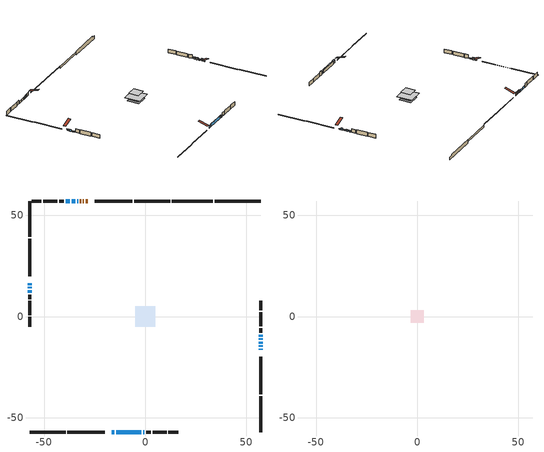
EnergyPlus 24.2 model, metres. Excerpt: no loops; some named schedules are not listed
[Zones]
conditioned space
 floor adiabatic (Floor2 construction): -3.22,-3.22 -3.22,3.22 3.22,3.22 3.22,-3.22 z0.84
 floor adiabatic (AdiabaticFloorConstruction): -5.01,-5.01 -5.01,5.01 5.01,5.01 5.01,-5.01 z0.84
 floor foundation (Slab1 construction): -3.81,-3.81 -3.81,3.81 3.81,3.81 3.81,-3.81 z-1.6
 floor foundation (Slab2 construction): -3.22,-3.22 -3.22,3.22 3.22,3.22 3.22,-3.22 z-0.65
 wall outside (RimJoist1 construction): 12.27,57.1 -5.43,57.1 / -57.1,-57.1 -39.4,-57.1 / -57.1,57.1 -57.1,39.4 / 57.1,-57.1 57.1,-39.4 z0.84:1.14
 wall outside (RimJoist2 construction): -6.36,57.1 -24.9,57.1 / -38.47,-57.1 -19.94,-57.1 / -57.1,38.47 -57.1,19.94 / 57.1,-38.47 57.1,-19.94 z0.84:1.14
 wall outside (AdiabaticWallConstruction 1): -28.38,57.1 -29.41,57.1 / -30.33,57.1 -30.83,57.1 / -31.76,57.1 -32.28,57.1 z0.84:2.87
 wall outside (AdiabaticWallConstruction): -33.21,57.1 -33.67,57.1 / -34.59,57.1 -36.42,57.1 / 57.1,-14.92 57.1,-14.31 / -37.35,57.1 -39.41,57.1 / -1.09,-57.1 -0.48,-57.1 z0.84:2.06; -16.46,-57.1 -15.24,-57.1 z0.84:2.36; -14.31,-57.1 -2.02,-57.1 z0.84:2.67; -57.1,16.46 -57.1,15.54 / 57.1,-11.59 57.1,-10.82 / 57.1,-9.9 57.1,-8.98 z0.84:1.76; -57.1,14.61 -57.1,13.89 z0.84:1.78; -57.1,12.96 -57.1,11.74 / 57.1,-16.46 57.1,-15.84 z0.84:1.15; 57.1,-13.38 57.1,-12.52 z0.84:1.45
 wall outside (Wall1 construction): -40.34,57.1 -42.55,57.1 / 0.45,-57.1 2.66,-57.1 / -57.1,10.81 -57.1,8.6 / 57.1,-8.05 57.1,-5.84 z0.84:3.28
 wall outside (Wall2 construction): -43.48,57.1 -50.45,57.1 / 3.59,-57.1 10.56,-57.1 / -57.1,7.67 -57.1,0.71 / 57.1,-4.91 57.1,2.05 z0.84:3.28
 wall outside (Wall3 construction): -51.38,57.1 -56.18,57.1 / 11.49,-57.1 16.29,-57.1 / -57.1,-0.22 -57.1,-5.02 / 57.1,2.98 57.1,7.78 z0.84:3.28
 wall foundation (FoundationWall1 construction): 34.24,57.1,-1.6 34.24,57.1,0.84 54.82,57.1,0.84 54.82,57.1,0.13 57.1,57.1,0.13 57.1,57.1,-1.6
 wall foundation (FoundationWall2 construction): 33.32,57.1 13.2,57.1 z-0.65:0.55
 window (WindowConstruction 7): -33.21,57.1 -33.67,57.1 z0.84:2.06
 window (WindowConstruction 3): -16.46,-57.1 -15.24,-57.1 z0.84:2.36
 window (WindowConstruction 4): -14.31,-57.1 -2.02,-57.1 z0.84:2.67
 window (WindowConstruction 5): -57.1,16.46 -57.1,15.54 z0.84:1.75
 window (WindowConstruction 6): -57.1,14.61 -57.1,13.89 z0.84:1.78
 window (WindowConstruction 13): -34.59,57.1 -36.42,57.1 z0.84:2.06
 window (WindowConstruction 11): -57.1,12.96 -57.1,11.74 z0.84:1.14
 window (WindowConstruction 12): 57.1,-16.46 57.1,-15.85 z0.84:1.14
 window (WindowConstruction 8): 57.1,-14.92 57.1,-14.31 z0.84:2.06
 window (WindowConstruction 9): 57.1,-13.38 57.1,-12.52 z0.84:1.45
 window (WindowConstruction): -37.35,57.1 -39.41,57.1 z0.84:2.06
 window (WindowConstruction 1): 57.1,-11.59 57.1,-10.83 z0.84:1.75
 window (WindowConstruction 2): 57.1,-9.9 57.1,-8.98 z0.84:1.75
 window (WindowConstruction 10): -1.09,-57.1 -0.48,-57.1 z0.84:2.06
 door (Door): -28.38,57.1 -29.41,57.1 z0.84:2.87
 door (Door 1): -30.33,57.1 -30.83,57.1 z0.84:2.87
 door (Door 2): -31.76,57.1 -32.28,57.1 z0.84:2.87
 ceiling adiabatic (AdiabaticFloorConstruction): 5.01,-5.01 5.01,5.01 -5.01,5.01 -5.01,-5.01 z0.84
attic - vented
 floor to conditioned space (Floor1 construction Reversed): -3.16,-3.16 -3.16,3.16 3.16,3.16 3.16,-3.16 z3.28
 roof outside (Roof1 construction): -27.45,57.1,3.28 -27.45,50.95,5.33 -25.83,50.95,5.33 -25.83,57.1,3.28; -17.39,-57.1,3.28 -17.39,-50.95,5.33 -19.01,-50.95,5.33 -19.01,-57.1,3.28; -57.1,17.39,3.28 -50.95,17.39,5.33 -50.95,19.01,5.33 -57.1,19.01,3.28; 57.1,-17.39,3.28 50.95,-17.39,5.33 50.95,-19.01,5.33 57.1,-19.01,3.28
shading: -15.09,-57.1 -16.61,-57.1 -16.61,-58.02 -15.09,-58.02 z2.51; -1.87,-57.1 -14.46,-57.1 -14.46,-57.56 -1.87,-57.56 z2.82; -57.1,15.39 -57.1,16.61 -57.56,16.61 -57.56,15.39 z1.9; -57.1,13.69 -57.1,14.81 -57.52,14.81 -57.52,13.69 z1.98; -57.1,11.59 -57.1,13.11 -57.25,13.11 -57.25,11.59 z1.29; 57.1,-15.7 57.1,-16.61 57.25,-16.61 57.25,-15.7 z1.29; 57.1,-14.16 57.1,-15.07 57.56,-15.07 57.56,-14.16 z2.21; 57.1,-12.37 57.1,-13.53 57.56,-13.53 57.56,-12.37 z1.6; 57.1,-10.68 57.1,-11.74 57.56,-11.74 57.56,-10.68 z1.9; 57.1,-8.83 57.1,-10.05 57.56,-10.05 57.56,-8.83 z1.9; -0.33,-57.1 -1.24,-57.1 -1.24,-58.32 -0.33,-58.32 z2.21
[Building]
Building 1: Terrain=Suburbs
[Site:Location]
Toronto Intl AP_ON: Latitude {deg}=43.68; Longitude {deg}=-79.63; Time Zone {hr}=-5; Elevation {m}=173; Keep Site Location Information=Yes
[Site:GroundTemperature:Shallow]
4.59119, 2.66285, 2.50842, 3.42352, 7.09712, 10.7536, 13.9236, 15.9317, 16.1023, 14.4691, 11.3799, 7.83558
[Site:WaterMainsTemperature]
Calculation Method=Schedule; Temperature Schedule=mains temperature schedule
[Material] Roughness=Rough; Thermal Absorptance=0.9
Name | Thickness {m} | Conductivity {W/m-K} | Density {kg/m3} | Specific Heat {J/kg-K} | Solar Absorptance | Visible Absorptance
asphalt or fiberglass shingles | 0.00635 | 0.162714 | 1121.4 | 1465.45 | 0.4 | 0.4
ceiling loosefill ins | 0.0846667 | 0.0480833 | 16.02 | 1046.75 | 0.7 | 0.7
ceiling stud and cavity | 0.1397 | 0.103169 | 65.682 | 1177.47 | 0.7 | 0.7
concrete 4.0 in. | 0.1016 | 1.803125 | 2242.8 | 837.4 | 0.7 | 0.7
concrete 8.0 in. | 0.2032 | 1.803125 | 2242.8 | 837.4 | 0.7 | 0.7
door material | 0.04445 | 0.327969 | 512.64 | 1214.23 | 0.7 | 0.7
exterior vertical ins | 0.0460229 | 0.029427 | 32.04 | 1214.23 | 0.7 | 0.7
exterior vertical ins 1 | 0.0540961 | 0.029427 | 32.04 | 1214.23 | 0.7 | 0.7
floor covering | 0.0127 | 9.015625 | 54.468 | 1339.84 | 0.6 | 0.6
floor covering 1 | 0.0127 | 0.0433444 | 54.468 | 1339.84 | 0.6 | 0.6
floor rigid ins; wall rigid ins | 0.512978 | 0.029427 | 32.04 | 1214.23 | 0.7 | 0.7
floor stud and cavity | 0.0889 | 0.252185 | 50.32683 | 1063.81 | 0.7 | 0.7
floor stud and cavity 1 | 0.1397 | 1.75129 | 37.0049 | 1207.88 | 0.7 | 0.7
furniture material conditioned space 1 | 0.1524 | 0.115458 | 640.8 | 1214.23 | 0.6 | 0.6
gypsum board | 0.00254 | 0.160291 | 801 | 837.4 | 0.6 | 0.6
gypsum board 1 | 0.0127 | 0.160291 | 801 | 837.4 | 0.6 | 0.6
gypsum board 2 | 0.0127 | 0.160291 | 801 | 837.4 | 0.7 | 0.7
osb sheathing 0.5 in. | 0.0127 | 0.115458 | 512.64 | 1214.23 | 0.7 | 0.7
osb sheathing 0.75 in. | 0.01905 | 0.115458 | 512.64 | 1214.23 | 0.7 | 0.7
osb sheathing 2.0 in. | 0.0508 | 0.115458 | 512.64 | 1214.23 | 0.7 | 0.7
rim joist rigid ins | 0.051816 | 0.029427 | 32.04 | 1214.23 | 0.7 | 0.7
rim joist stud and cavity | 0.0508 | 0.103237 | 50.32683 | 1063.81 | 0.6 | 0.6
rim joist stud and cavity 1 | 0.0508 | 0.278529 | 125.044 | 1163.47 | 0.6 | 0.6
wall stud and cavity | 0.0889 | 0.265422 | 50.32683 | 1063.81 | 0.7 | 0.7
wall stud and cavity 1 | 0.1397 | 0.0915092 | 139.0536 | 1170.24 | 0.7 | 0.7
wall stud and cavity 2 | 0.1397 | 0.0814562 | 139.0536 | 1170.24 | 0.7 | 0.7
wall stud and cavity 3 | 0.0889 | 0.380278 | 52.3479 | 1209.89 | 0.7 | 0.7
wall stud and cavity 4 | 0.0889 | 0.391764 | 83.0341 | 1211.67 | 0.7 | 0.7
wood siding | 0.00254 | 0.102417 | 544.68 | 1172.36 | 0.4 | 0.4
wood siding 1 | 0.0254 | 0.102417 | 544.68 | 1172.36 | 0.4 | 0.4
wood siding 2; wood siding 3; wood siding 4 | 0.0254 | 0.102417 | 544.68 | 1172.36 | 0.7 | 0.7
[WindowMaterial:SimpleGlazingSystem]
Name | U-Factor {W/m2-K} | Solar Heat Gain Coefficient
WindowMaterial | 2.96619 | 0.55
WindowMaterial 1 | 2.97868 | 0.53
WindowMaterial 2 | 2.98038 | 0.54
WindowMaterial 3 | 2.86512 | 0.7
WindowMaterial 4 | 2.96448 | 0.62
WindowMaterial 5 | 2.97868 | 0.61
WindowMaterial 6 | 2.96789 | 0.62
WindowMaterial 7 | 2.98152 | 0.6
WindowMaterial 8 | 3.063281 | 0.29
WindowMaterial 9 | 2.95653 | 0.63
[Construction]
AdiabaticFloorConstruction: floor stud and cavity 1, floor rigid ins, osb sheathing 0.75 in., floor covering 1
AdiabaticWallConstruction: wood siding 3, wall rigid ins, wall stud and cavity 3, gypsum board 1
AdiabaticWallConstruction 1: wood siding 4, wall rigid ins, wall stud and cavity 3, gypsum board 1
Door; Door 1; Door 2: door material
Floor1 construction Reversed: gypsum board 1, ceiling stud and cavity, ceiling loosefill ins
Floor2 construction: floor stud and cavity, floor covering
FoundationWall1 construction; FoundationWall2 construction: concrete 8.0 in., gypsum board 2
furniture construction conditioned space 1: furniture material conditioned space 1
PartitionWallConstruction: gypsum board 1, wall stud and cavity 4, gypsum board 1
RimJoist1 construction: wood siding 2, rim joist stud and cavity
RimJoist2 construction: wood siding 2, rim joist rigid ins, osb sheathing 2.0 in., rim joist stud and cavity 1
Roof1 construction: asphalt or fiberglass shingles
Slab1 construction; Slab2 construction: concrete 4.0 in.
Wall1 construction: wood siding, wall stud and cavity, gypsum board
Wall2 construction: wood siding 1, osb sheathing 0.5 in., wall stud and cavity 1, gypsum board 1
Wall3 construction: wood siding 1, osb sheathing 0.5 in., wall stud and cavity 2, gypsum board 1
WindowConstruction; WindowConstruction 2; WindowConstruction 5: WindowMaterial
WindowConstruction 1: WindowMaterial 1
WindowConstruction 10; WindowConstruction 8: WindowMaterial 6
WindowConstruction 11; WindowConstruction 12: WindowMaterial 8
WindowConstruction 13: WindowMaterial 9
WindowConstruction 3: WindowMaterial 2
WindowConstruction 4: WindowMaterial 3
WindowConstruction 6: WindowMaterial 4
WindowConstruction 7: WindowMaterial 5
WindowConstruction 9: WindowMaterial 7
[Zone] Multiplier=1; Part of Total Floor Area=Yes
Name | Volume {m3}
attic - vented | 13.2684
conditioned space | 461
[Space]
Name | Zone | Volume {m3}
attic - vented 1 | attic - vented | 13.2684
conditioned space 1 | conditioned space | 461
[ZoneInfiltration:EffectiveLeakageArea]
infil attic - vented 1: Zone or Space=attic - vented 1; Schedule=Always On Discrete; Effective Air Leakage Area {cm2}=1649.79; Stack Coefficient=0.000142556; Wind Coefficient=8.06702e-06
[ZoneMixing]
whole house fan mix: Zone or Space=attic - vented; Schedule=Always On Continuous; Design Flow Rate Calculation Method=Flow/Zone; Design Flow Rate {m3/s}=0; Source Zone or Space=conditioned space
[SurfaceProperty:ExposedFoundationPerimeter] Exposed Perimeter Calculation Method=TotalExposedPerimeter
Name | Total Exposed Perimeter {m}
Slab1 | 22.86
Slab2 | 20.117
[InternalMass] Zone or ZoneList=conditioned space; Space or SpaceList=conditioned space 1
Name | Construction | Surface Area {m2}
furniture mass conditioned space 1 | furniture construction conditioned space 1 | 96.504
partition wall mass | PartitionWallConstruction | 199.81
[Lights]
interior lighting: Zone or ZoneList or Space or SpaceList=conditioned space 1; Schedule=interior lighting schedule; Design Level Calculation Method=LightingLevel; Lighting Level {W}=343.2; Return Air Fraction=0; Fraction Radiant=0.6; Fraction Visible=0.2; Fraction Replaceable=1
[People]
occupants: Zone or ZoneList or Space or SpaceList=conditioned space 1; Number of People Schedule=occupants schedule; Number of People Calculation Method=People; Number of People=3; Fraction Radiant=0.314171; Sensible Heat Fraction=0.56303; Activity Level Schedule=occupants activity schedule; Carbon Dioxide Generation Rate {m3/s-W}=0; Enable ASHRAE 55 Comfort Warnings=No; Mean Radiant Temperature Calculation Type=EnclosureAveraged
[ElectricEquipment] Zone or ZoneList or Space or SpaceList=conditioned space 1; Design Level Calculation Method=EquipmentLevel
Name | Schedule | Design Level {W} | Fraction Latent | Fraction Radiant | Fraction Lost
clothes dryer | clothes dryer schedule | 140.772 | 0.015 | 0.081 | 0.85
clothes washer | clothes washer schedule | 32.1985 | 0.03 | 0.162 | 0.7
cooking range | cooking range schedule | 215.147 | 0.08 | 0.432 | 0.2
dishwasher | dishwasher schedule | 66.8632 | 0.3 | 0.18 | 0.4
fridge | fridge schedule | 72.9452 | 0 | 0.6 | 0
mech vent bath fan 0 | mech vent bath fan 0 schedule | 50.2 | 0 | 0 | 1
mech vent bath fan 1 | mech vent bath fan 1 schedule | 50.2 | 0 | 0 | 1
mech vent house fan | mech vent house fan schedule | 0 | 0 | 0 | 1
mech vent house fan cfis | mech vent house fan cfis schedule | 0 | 0 | 0 | 0
mech vent range fan 0 | mech vent range fan 0 schedule | 57 | 0 | 0 | 1
misc plug loads | misc plug loads schedule | 494.7 | 0.045 | 0.513 | 0.1
whole house fan | Always On Discrete | 0 | 0 | 0 | 1
[OtherEquipment] Zone or ZoneList or Space or SpaceList=conditioned space 1; Design Level Calculation Method=EquipmentLevel
Name | Fuel Type | Schedule | Design Level {W} | Fraction Latent | Fraction Radiant | Fraction Lost
clothes dryer 1 | Electricity | clothes dryer schedule | 0 | 0.015 | 0.081 | 0.85
cooking range 1 | Electricity | cooking range schedule | 0 | 0.08 | 0.432 | 0.2
general water use latent | None | general water use schedule | 62.594 | 1 | 0 | 0
general water use sensible | None | general water use schedule | -61.6891 | 0 | 0.6 | 0
mech vent house fan latent load | None | Always On Discrete | 0 | 1 | 0 | 0
mech vent house fan sensible load | None | Always On Discrete | 0 | 0 | 0 | 0
water heater energy adjustment1 | NaturalGas | Always On Discrete | 0.01 | 0 | 0 | 1
[ZoneInfiltration:DesignFlowRate] Zone or ZoneList or Space or SpaceList=conditioned space 1; Schedule=Always On Discrete; Design Flow Rate Calculation Method=Flow/Zone; Design Flow Rate {m3/s}=0
infil flow; natural vent flow; whole house fan flow
[Foundation:Kiva] Initial Indoor Air Temperature {C}=18; Wall Depth Below Slab {m}=0.2032; Custom Block X Position 1 {m}=0.2159; Custom Block Z Position 1 {m}=0
Name | Wall Height Above Grade {m} | Custom Block Material Name 1 | Custom Block Depth 1 {m}
Foundation Kiva 1 | 0.839998 | exterior vertical ins | 2.43998
Foundation Kiva 2 | 0.550012 | exterior vertical ins 1 | 1.2
[Foundation:Kiva:Settings]
Soil Conductivity {W/m-K}=0.849921; Soil Density {kg/m3}=1842.3; Soil Specific Heat {J/kg-K}=418.7; Ground Solar Absorptivity=0.9; Ground Thermal Absorptivity=0.9; Ground Surface Roughness {m}=0.03; Far-Field Width {m}=40; Deep-Ground Boundary Condition=ZeroFlux; Deep-Ground Depth {m}=40; Minimum Cell Dimension {m}=0.2; Maximum Cell Growth Coefficient=3; Simulation Timestep=Timestep
[Exterior:Lights]
exterior lighting: Schedule=exterior lighting schedule; Design Level {W}=75.6
[Schedule:Constant]
Name | Hourly Value
Always On Continuous; mech vent house fan schedule; mech vent house fan cfis schedule; Always On Discrete | 1
occupants activity schedule | 117.228
fridge schedule | 0
[Schedule:Week:Daily]
interior lighting schedule Week Rule - Jan1-Jan27: interior lighting schedule day, interior lighting schedule day, interior lighting schedule day, interior lighting schedule day, interior lighting schedule day, interior lighting schedule day, interior lighting schedule day, interior lighting schedule default day, interior lighting schedule default day, interior lighting schedule default day, interior lighting schedule default day, interior lighting schedule default day
interior lighting schedule Week Rule - Jan28-Feb3: interior lighting schedule day, interior lighting schedule day, interior lighting schedule day, interior lighting schedule day, interior lighting schedule day 1, interior lighting schedule day 1, interior lighting schedule day 1, interior lighting schedule default day, interior lighting schedule default day, interior lighting schedule default day, interior lighting schedule default day, interior lighting schedule default day
interior lighting schedule Week Rule - Feb4-Feb24: interior lighting schedule day 1, interior lighting schedule day 1, interior lighting schedule day 1, interior lighting schedule day 1, interior lighting schedule day 1, interior lighting schedule day 1, interior lighting schedule day 1, interior lighting schedule default day, interior lighting schedule default day, interior lighting schedule default day, interior lighting schedule default day, interior lighting schedule default day
interior lighting schedule Week Rule - Feb25-Mar3: interior lighting schedule day 1, interior lighting schedule day 1, interior lighting schedule day 1, interior lighting schedule day 1, interior lighting schedule day 2, interior lighting schedule day 2, interior lighting schedule day 2, interior lighting schedule default day, interior lighting schedule default day, interior lighting schedule default day, interior lighting schedule default day, interior lighting schedule default day
interior lighting schedule Week Rule - Mar4-Mar31: interior lighting schedule day 2, interior lighting schedule day 2, interior lighting schedule day 2, interior lighting schedule day 2, interior lighting schedule day 2, interior lighting schedule day 2, interior lighting schedule day 2, interior lighting schedule default day, interior lighting schedule default day, interior lighting schedule default day, interior lighting schedule default day, interior lighting schedule default day
interior lighting schedule Week Rule - Apr1-Apr28: interior lighting schedule day 3, interior lighting schedule day 3, interior lighting schedule day 3, interior lighting schedule day 3, interior lighting schedule day 3, interior lighting schedule day 3, interior lighting schedule day 3, interior lighting schedule default day, interior lighting schedule default day, interior lighting schedule default day, interior lighting schedule default day, interior lighting schedule default day
interior lighting schedule Week Rule - Apr29-May5: interior lighting schedule day 3, interior lighting schedule day 3, interior lighting schedule day 4, interior lighting schedule day 4, interior lighting schedule day 4, interior lighting schedule day 4, interior lighting schedule day 4, interior lighting schedule default day, interior lighting schedule default day, interior lighting schedule default day, interior lighting schedule default day, interior lighting schedule default day
interior lighting schedule Week Rule - May6-May26: interior lighting schedule day 4, interior lighting schedule day 4, interior lighting schedule day 4, interior lighting schedule day 4, interior lighting schedule day 4, interior lighting schedule day 4, interior lighting schedule day 4, interior lighting schedule default day, interior lighting schedule default day, interior lighting schedule default day, interior lighting schedule default day, interior lighting schedule default day
interior lighting schedule Week Rule - May27-Jun2: interior lighting schedule day 4, interior lighting schedule day 4, interior lighting schedule day 4, interior lighting schedule day 4, interior lighting schedule day 4, interior lighting schedule day 5, interior lighting schedule day 5, interior lighting schedule default day, interior lighting schedule default day, interior lighting schedule default day, interior lighting schedule default day, interior lighting schedule default day
interior lighting schedule Week Rule - Jun3-Jun30: interior lighting schedule day 5, interior lighting schedule day 5, interior lighting schedule day 5, interior lighting schedule day 5, interior lighting schedule day 5, interior lighting schedule day 5, interior lighting schedule day 5, interior lighting schedule default day, interior lighting schedule default day, interior lighting schedule default day, interior lighting schedule default day, interior lighting schedule default day
interior lighting schedule Week Rule - Jul1-Jul28: interior lighting schedule day 6, interior lighting schedule day 6, interior lighting schedule day 6, interior lighting schedule day 6, interior lighting schedule day 6, interior lighting schedule day 6, interior lighting schedule day 6, interior lighting schedule default day, interior lighting schedule default day, interior lighting schedule default day, interior lighting schedule default day, interior lighting schedule default day
interior lighting schedule Week Rule - Jul29-Aug4: interior lighting schedule day 6, interior lighting schedule day 6, interior lighting schedule day 6, interior lighting schedule day 7, interior lighting schedule day 7, interior lighting schedule day 7, interior lighting schedule day 7, interior lighting schedule default day, interior lighting schedule default day, interior lighting schedule default day, interior lighting schedule default day, interior lighting schedule default day
interior lighting schedule Week Rule - Aug5-Aug25: interior lighting schedule day 7, interior lighting schedule day 7, interior lighting schedule day 7, interior lighting schedule day 7, interior lighting schedule day 7, interior lighting schedule day 7, interior lighting schedule day 7, interior lighting schedule default day, interior lighting schedule default day, interior lighting schedule default day, interior lighting schedule default day, interior lighting schedule default day
interior lighting schedule Week Rule - Aug26-Sep1: interior lighting schedule day 7, interior lighting schedule day 7, interior lighting schedule day 7, interior lighting schedule day 7, interior lighting schedule day 7, interior lighting schedule day 7, interior lighting schedule day 8, interior lighting schedule default day, interior lighting schedule default day, interior lighting schedule default day, interior lighting schedule default day, interior lighting schedule default day
interior lighting schedule Week Rule - Sep2-Sep29: interior lighting schedule day 8, interior lighting schedule day 8, interior lighting schedule day 8, interior lighting schedule day 8, interior lighting schedule day 8, interior lighting schedule day 8, interior lighting schedule day 8, interior lighting schedule default day, interior lighting schedule default day, interior lighting schedule default day, interior lighting schedule default day, interior lighting schedule default day
interior lighting schedule Week Rule - Sep30-Oct6: interior lighting schedule day 8, interior lighting schedule day 9, interior lighting schedule day 9, interior lighting schedule day 9, interior lighting schedule day 9, interior lighting schedule day 9, interior lighting schedule day 9, interior lighting schedule default day, interior lighting schedule default day, interior lighting schedule default day, interior lighting schedule default day, interior lighting schedule default day
interior lighting schedule Week Rule - Oct7-Oct27: interior lighting schedule day 9, interior lighting schedule day 9, interior lighting schedule day 9, interior lighting schedule day 9, interior lighting schedule day 9, interior lighting schedule day 9, interior lighting schedule day 9, interior lighting schedule default day, interior lighting schedule default day, interior lighting schedule default day, interior lighting schedule default day, interior lighting schedule default day
interior lighting schedule Week Rule - Oct28-Nov3: interior lighting schedule day 9, interior lighting schedule day 9, interior lighting schedule day 9, interior lighting schedule day 9, interior lighting schedule day 10, interior lighting schedule day 10, interior lighting schedule day 10, interior lighting schedule default day, interior lighting schedule default day, interior lighting schedule default day, interior lighting schedule default day, interior lighting schedule default day
interior lighting schedule Week Rule - Nov4-Nov24: interior lighting schedule day 10, interior lighting schedule day 10, interior lighting schedule day 10, interior lighting schedule day 10, interior lighting schedule day 10, interior lighting schedule day 10, interior lighting schedule day 10, interior lighting schedule default day, interior lighting schedule default day, interior lighting schedule default day, interior lighting schedule default day, interior lighting schedule default day
interior lighting schedule Week Rule - Nov25-Dec1: interior lighting schedule day 10, interior lighting schedule day 10, interior lighting schedule day 10, interior lighting schedule day 10, interior lighting schedule day 10, interior lighting schedule day 10, interior lighting schedule day 11, interior lighting schedule default day, interior lighting schedule default day, interior lighting schedule default day, interior lighting schedule default day, interior lighting schedule default day
interior lighting schedule Week Rule - Dec2-Dec31: interior lighting schedule day 11, interior lighting schedule day 11, interior lighting schedule day 11, interior lighting schedule day 11, interior lighting schedule day 11, interior lighting schedule day 11, interior lighting schedule day 11, interior lighting schedule default day, interior lighting schedule default day, interior lighting schedule default day, interior lighting schedule default day, interior lighting schedule default day
occupants schedule Week Rule - Jan1-Dec31: occupants schedule day, occupants schedule day, occupants schedule day, occupants schedule day, occupants schedule day, occupants schedule day, occupants schedule day, occupants schedule default day, occupants schedule default day, occupants schedule default day, occupants schedule default day, occupants schedule default day
clothes dryer schedule Week Rule - Jan1-Dec31: clothes dryer schedule day, clothes dryer schedule day, clothes dryer schedule day, clothes dryer schedule day, clothes dryer schedule day, clothes dryer schedule day, clothes dryer schedule day, clothes dryer schedule default day, clothes dryer schedule default day, clothes dryer schedule default day, clothes dryer schedule default day, clothes dryer schedule default day
clothes washer schedule Week Rule - Jan1-Dec31: clothes washer schedule day, clothes washer schedule day, clothes washer schedule day, clothes washer schedule day, clothes washer schedule day, clothes washer schedule day, clothes washer schedule day, clothes washer schedule default day, clothes washer schedule default day, clothes washer schedule default day, clothes washer schedule default day, clothes washer schedule default day
cooking range schedule Week Rule - Jan1-Dec31: cooking range schedule day, cooking range schedule day, cooking range schedule day, cooking range schedule day, cooking range schedule day, cooking range schedule day, cooking range schedule day, cooking range schedule default day, cooking range schedule default day, cooking range schedule default day, cooking range schedule default day, cooking range schedule default day
dishwasher schedule Week Rule - Jan1-Dec31: dishwasher schedule day, dishwasher schedule day, dishwasher schedule day, dishwasher schedule day, dishwasher schedule day, dishwasher schedule day, dishwasher schedule day, dishwasher schedule default day, dishwasher schedule default day, dishwasher schedule default day, dishwasher schedule default day, dishwasher schedule default day
mech vent bath fan 0 schedule Week Rule - Jan1-Dec31: mech vent bath fan 0 schedule day, mech vent bath fan 0 schedule day, mech vent bath fan 0 schedule day, mech vent bath fan 0 schedule day, mech vent bath fan 0 schedule day, mech vent bath fan 0 schedule day, mech vent bath fan 0 schedule day, mech vent bath fan 0 schedule default day, mech vent bath fan 0 schedule default day, mech vent bath fan 0 schedule default day, mech vent bath fan 0 schedule default day, mech vent bath fan 0 schedule default day
mech vent bath fan 1 schedule Week Rule - Jan1-Dec31: mech vent bath fan 1 schedule day, mech vent bath fan 1 schedule day, mech vent bath fan 1 schedule day, mech vent bath fan 1 schedule day, mech vent bath fan 1 schedule day, mech vent bath fan 1 schedule day, mech vent bath fan 1 schedule day, mech vent bath fan 1 schedule default day, mech vent bath fan 1 schedule default day, mech vent bath fan 1 schedule default day, mech vent bath fan 1 schedule default day, mech vent bath fan 1 schedule default day
mech vent range fan 0 schedule Week Rule - Jan1-Dec31: mech vent range fan 0 schedule day, mech vent range fan 0 schedule day, mech vent range fan 0 schedule day, mech vent range fan 0 schedule day, mech vent range fan 0 schedule day, mech vent range fan 0 schedule day, mech vent range fan 0 schedule day, mech vent range fan 0 schedule default day, mech vent range fan 0 schedule default day, mech vent range fan 0 schedule default day, mech vent range fan 0 schedule default day, mech vent range fan 0 schedule default day
misc plug loads schedule Week Rule - Jan1-Dec31: misc plug loads schedule day, misc plug loads schedule day, misc plug loads schedule day, misc plug loads schedule day, misc plug loads schedule day, misc plug loads schedule day, misc plug loads schedule day, misc plug loads schedule default day, misc plug loads schedule default day, misc plug loads schedule default day, misc plug loads schedule default day, misc plug loads schedule default day
general water use schedule Week Rule - Jan1-Dec31: general water use schedule day, general water use schedule day, general water use schedule day, general water use schedule day, general water use schedule day, general water use schedule day, general water use schedule day, general water use schedule default day, general water use schedule default day, general water use schedule default day, general water use schedule default day, general water use schedule default day
exterior lighting schedule Week Rule - Jan1-Jan27: exterior lighting schedule day, exterior lighting schedule day, exterior lighting schedule day, exterior lighting schedule day, exterior lighting schedule day, exterior lighting schedule day, exterior lighting schedule day, exterior lighting schedule default day, exterior lighting schedule default day, exterior lighting schedule default day, exterior lighting schedule default day, exterior lighting schedule default day
exterior lighting schedule Week Rule - Jan28-Feb3: exterior lighting schedule day, exterior lighting schedule day, exterior lighting schedule day, exterior lighting schedule day, exterior lighting schedule day 1, exterior lighting schedule day 1, exterior lighting schedule day 1, exterior lighting schedule default day, exterior lighting schedule default day, exterior lighting schedule default day, exterior lighting schedule default day, exterior lighting schedule default day
exterior lighting schedule Week Rule - Feb4-Feb24: exterior lighting schedule day 1, exterior lighting schedule day 1, exterior lighting schedule day 1, exterior lighting schedule day 1, exterior lighting schedule day 1, exterior lighting schedule day 1, exterior lighting schedule day 1, exterior lighting schedule default day, exterior lighting schedule default day, exterior lighting schedule default day, exterior lighting schedule default day, exterior lighting schedule default day
exterior lighting schedule Week Rule - Feb25-Mar3: exterior lighting schedule day 1, exterior lighting schedule day 1, exterior lighting schedule day 1, exterior lighting schedule day 1, exterior lighting schedule day 2, exterior lighting schedule day 2, exterior lighting schedule day 2, exterior lighting schedule default day, exterior lighting schedule default day, exterior lighting schedule default day, exterior lighting schedule default day, exterior lighting schedule default day
exterior lighting schedule Week Rule - Mar4-Mar31: exterior lighting schedule day 2, exterior lighting schedule day 2, exterior lighting schedule day 2, exterior lighting schedule day 2, exterior lighting schedule day 2, exterior lighting schedule day 2, exterior lighting schedule day 2, exterior lighting schedule default day, exterior lighting schedule default day, exterior lighting schedule default day, exterior lighting schedule default day, exterior lighting schedule default day
exterior lighting schedule Week Rule - Apr1-Apr28: exterior lighting schedule day 3, exterior lighting schedule day 3, exterior lighting schedule day 3, exterior lighting schedule day 3, exterior lighting schedule day 3, exterior lighting schedule day 3, exterior lighting schedule day 3, exterior lighting schedule default day, exterior lighting schedule default day, exterior lighting schedule default day, exterior lighting schedule default day, exterior lighting schedule default day
exterior lighting schedule Week Rule - Apr29-May5: exterior lighting schedule day 3, exterior lighting schedule day 3, exterior lighting schedule day 4, exterior lighting schedule day 4, exterior lighting schedule day 4, exterior lighting schedule day 4, exterior lighting schedule day 4, exterior lighting schedule default day, exterior lighting schedule default day, exterior lighting schedule default day, exterior lighting schedule default day, exterior lighting schedule default day
exterior lighting schedule Week Rule - May6-May26: exterior lighting schedule day 4, exterior lighting schedule day 4, exterior lighting schedule day 4, exterior lighting schedule day 4, exterior lighting schedule day 4, exterior lighting schedule day 4, exterior lighting schedule day 4, exterior lighting schedule default day, exterior lighting schedule default day, exterior lighting schedule default day, exterior lighting schedule default day, exterior lighting schedule default day
exterior lighting schedule Week Rule - May27-Jun2: exterior lighting schedule day 4, exterior lighting schedule day 4, exterior lighting schedule day 4, exterior lighting schedule day 4, exterior lighting schedule day 4, exterior lighting schedule day 5, exterior lighting schedule day 5, exterior lighting schedule default day, exterior lighting schedule default day, exterior lighting schedule default day, exterior lighting schedule default day, exterior lighting schedule default day
exterior lighting schedule Week Rule - Jun3-Jun30: exterior lighting schedule day 5, exterior lighting schedule day 5, exterior lighting schedule day 5, exterior lighting schedule day 5, exterior lighting schedule day 5, exterior lighting schedule day 5, exterior lighting schedule day 5, exterior lighting schedule default day, exterior lighting schedule default day, exterior lighting schedule default day, exterior lighting schedule default day, exterior lighting schedule default day
exterior lighting schedule Week Rule - Jul1-Jul28: exterior lighting schedule day 6, exterior lighting schedule day 6, exterior lighting schedule day 6, exterior lighting schedule day 6, exterior lighting schedule day 6, exterior lighting schedule day 6, exterior lighting schedule day 6, exterior lighting schedule default day, exterior lighting schedule default day, exterior lighting schedule default day, exterior lighting schedule default day, exterior lighting schedule default day
exterior lighting schedule Week Rule - Jul29-Aug4: exterior lighting schedule day 6, exterior lighting schedule day 6, exterior lighting schedule day 6, exterior lighting schedule day 7, exterior lighting schedule day 7, exterior lighting schedule day 7, exterior lighting schedule day 7, exterior lighting schedule default day, exterior lighting schedule default day, exterior lighting schedule default day, exterior lighting schedule default day, exterior lighting schedule default day
exterior lighting schedule Week Rule - Aug5-Aug25: exterior lighting schedule day 7, exterior lighting schedule day 7, exterior lighting schedule day 7, exterior lighting schedule day 7, exterior lighting schedule day 7, exterior lighting schedule day 7, exterior lighting schedule day 7, exterior lighting schedule default day, exterior lighting schedule default day, exterior lighting schedule default day, exterior lighting schedule default day, exterior lighting schedule default day
[Schedule:Year]
interior lighting schedule: interior lighting schedule Week Rule - Jan1-Jan27, 1, 1, 1, 27, interior lighting schedule Week Rule - Jan28-Feb3, 1, 28, 2, 3, interior lighting schedule Week Rule - Feb4-Feb24, 2, 4, 2, 24, interior lighting schedule Week Rule - Feb25-Mar3, 2, 25, 3, 3, interior lighting schedule Week Rule - Mar4-Mar31, 3, 4, 3, 31, interior lighting schedule Week Rule - Apr1-Apr28, 4, 1, 4, 28, interior lighting schedule Week Rule - Apr29-May5, 4, 29, 5, 5, interior lighting schedule Week Rule - May6-May26, 5, 6, 5, 26, interior lighting schedule Week Rule - May27-Jun2, 5, 27, 6, 2, interior lighting schedule Week Rule - Jun3-Jun30, 6, 3, 6, 30, interior lighting schedule Week Rule - Jul1-Jul28, 7, 1, 7, 28, interior lighting schedule Week Rule - Jul29-Aug4, 7, 29, 8, 4, interior lighting schedule Week Rule - Aug5-Aug25, 8, 5, 8, 25, interior lighting schedule Week Rule - Aug26-Sep1, 8, 26, 9, 1, interior lighting schedule Week Rule - Sep2-Sep29, 9, 2, 9, 29, interior lighting schedule Week Rule - Sep30-Oct6, 9, 30, 10, 6, interior lighting schedule Week Rule - Oct7-Oct27, 10, 7, 10, 27, interior lighting schedule Week Rule - Oct28-Nov3, 10, 28, 11, 3, interior lighting schedule Week Rule - Nov4-Nov24, 11, 4, 11, 24, interior lighting schedule Week Rule - Nov25-Dec1, 11, 25, 12, 1, interior lighting schedule Week Rule - Dec2-Dec31, 12, 2, 12, 31
occupants schedule: occupants schedule Week Rule - Jan1-Dec31, 1, 1, 12, 31
clothes dryer schedule: clothes dryer schedule Week Rule - Jan1-Dec31, 1, 1, 12, 31
clothes washer schedule: clothes washer schedule Week Rule - Jan1-Dec31, 1, 1, 12, 31
cooking range schedule: cooking range schedule Week Rule - Jan1-Dec31, 1, 1, 12, 31
dishwasher schedule: dishwasher schedule Week Rule - Jan1-Dec31, 1, 1, 12, 31
mech vent bath fan 0 schedule: mech vent bath fan 0 schedule Week Rule - Jan1-Dec31, 1, 1, 12, 31
mech vent bath fan 1 schedule: mech vent bath fan 1 schedule Week Rule - Jan1-Dec31, 1, 1, 12, 31
mech vent range fan 0 schedule: mech vent range fan 0 schedule Week Rule - Jan1-Dec31, 1, 1, 12, 31
misc plug loads schedule: misc plug loads schedule Week Rule - Jan1-Dec31, 1, 1, 12, 31
general water use schedule: general water use schedule Week Rule - Jan1-Dec31, 1, 1, 12, 31
exterior lighting schedule: exterior lighting schedule Week Rule - Jan1-Jan27, 1, 1, 1, 27, exterior lighting schedule Week Rule - Jan28-Feb3, 1, 28, 2, 3, exterior lighting schedule Week Rule - Feb4-Feb24, 2, 4, 2, 24, exterior lighting schedule Week Rule - Feb25-Mar3, 2, 25, 3, 3, exterior lighting schedule Week Rule - Mar4-Mar31, 3, 4, 3, 31, exterior lighting schedule Week Rule - Apr1-Apr28, 4, 1, 4, 28, exterior lighting schedule Week Rule - Apr29-May5, 4, 29, 5, 5, exterior lighting schedule Week Rule - May6-May26, 5, 6, 5, 26, exterior lighting schedule Week Rule - May27-Jun2, 5, 27, 6, 2, exterior lighting schedule Week Rule - Jun3-Jun30, 6, 3, 6, 30, exterior lighting schedule Week Rule - Jul1-Jul28, 7, 1, 7, 28, exterior lighting schedule Week Rule - Jul29-Aug4, 7, 29, 8, 4, exterior lighting schedule Week Rule - Aug5-Aug25, 8, 5, 8, 25, exterior lighting schedule Week Rule - Aug26-Sep1, 8, 26, 9, 1, exterior lighting schedule Week Rule - Sep2-Sep29, 9, 2, 9, 29, exterior lighting schedule Week Rule - Sep30-Oct6, 9, 30, 10, 6, exterior lighting schedule Week Rule - Oct7-Oct27, 10, 7, 10, 27, exterior lighting schedule Week Rule - Oct28-Nov3, 10, 28, 11, 3, exterior lighting schedule Week Rule - Nov4-Nov24, 11, 4, 11, 24, exterior lighting schedule Week Rule - Nov25-Dec1, 11, 25, 12, 1, exterior lighting schedule Week Rule - Dec2-Dec31, 12, 2, 12, 31
[Schedule:Compact]
mains temperature schedule: Through: 01/01, For: AllDays, Until: 24:00, 8.43722, Through: 01/02, For: AllDays, Until: 24:00, 8.37111, Through: 01/03, For: AllDays, Until: 24:00, 8.30611, Through: 01/04, For: AllDays, Until: 24:00, 8.24222, Through: 01/05, For: AllDays, Until: 24:00, 8.17944, Through: 01/06, For: AllDays, Until: 24:00, 8.11833, Through: 01/07, For: AllDays, Until: 24:00, 8.05833, Through: 01/08, For: AllDays, Until: 24:00, 7.99944, Through: 01/09, For: AllDays, Until: 24:00, 7.94222, Through: 01/10, For: AllDays, Until: 24:00, 7.88611, Through: 01/11, For: AllDays, Until: 24:00, 7.83167, Through: 01/12, For: AllDays, Until: 24:00, 7.77833, Through: 01/13, For: AllDays, Until: 24:00, 7.72611, Through: 01/14, For: AllDays, Until: 24:00, 7.67556, Through: 01/15, For: AllDays, Until: 24:00, 7.62667, Through: 01/16, For: AllDays, Until: 24:00, 7.57889, Through: 01/17, For: AllDays, Until: 24:00, 7.53278, Through: 01/18, For: AllDays, Until: 24:00, 7.48778, Through: 01/19, For: AllDays, Until: 24:00, 7.44444, Through: 01/20, For: AllDays, Until: 24:00, 7.40278, Through: 01/21, For: AllDays, Until: 24:00, 7.36278, Through: 01/22, For: AllDays, Until: 24:00, 7.32389, Through: 01/23, For: AllDays, Until: 24:00, 7.28667, Through: 01/24, For: AllDays, Until: 24:00, 7.25056, Through: 01/25, For: AllDays, Until: 24:00, 7.21667, Through: 01/26, For: AllDays, Until: 24:00, 7.18389, Through: 01/27, For: AllDays, Until: 24:00, 7.15278, Through: 01/28, For: AllDays, Until: 24:00, 7.12333, Through: 01/29, For: AllDays, Until: 24:00, 7.09556, Through: 01/30, For: AllDays, Until: 24:00, 7.06944, Through: 01/31, For: AllDays, Until: 24:00, 7.04444, Through: 02/01, For: AllDays, Until: 24:00, 7.02167, Through: 02/02, For: AllDays, Until: 24:00, 7, Through: 02/03, For: AllDays, Until: 24:00, 6.98, Through: 02/04, For: AllDays, Until: 24:00, 6.96222, Through: 02/05, For: AllDays, Until: 24:00, 6.94556, Through: 02/06, For: AllDays, Until: 24:00, 6.93056, Through: 02/07, For: AllDays, Until: 24:00, 6.91722, Through: 02/08, For: AllDays, Until: 24:00, 6.90556, Through: 02/09, For: AllDays, Until: 24:00, 6.89556, Through: 02/10, For: AllDays, Until: 24:00, 6.88722, Through: 02/11, For: AllDays, Until: 24:00, 6.88056, Through: 02/12, For: AllDays, Until: 24:00, 6.875, Through: 02/13, For: AllDays, Until: 24:00, 6.87167, Through: 02/14, For: AllDays, Until: 24:00, 6.87, Through: 02/15, For: AllDays, Until: 24:00, 6.87, Through: 02/16, For: AllDays, Until: 24:00, 6.87167, Through: 02/17, For: AllDays, Until: 24:00, 6.875, Through: 02/18, For: AllDays, Until: 24:00, 6.88, Through: 02/19, For: AllDays, Until: 24:00, 6.88611, Through: 02/20, For: AllDays, Until: 24:00, 6.89444, Through: 02/21, For: AllDays, Until: 24:00, 6.90444, Through: 02/22, For: AllDays, Until: 24:00, 6.91611, Through: 02/23, For: AllDays, Until: 24:00, 6.92889, Through: 02/24, For: AllDays, Until: 24:00, 6.94389, Through: 02/25, For: AllDays, Until: 24:00, 6.96056, Through: 02/26, For: AllDays, Until: 24:00, 6.97833, Through: 02/27, For: AllDays, Until: 24:00, 6.99833, Through: 02/28, For: AllDays, Until: 24:00, 7.01944, Through: 03/01, For: AllDays, Until: 24:00, 7.04222, Through: 03/02, For: AllDays, Until: 24:00, 7.06667, Through: 03/03, For: AllDays, Until: 24:00, 7.09278, Through: 03/04, For: AllDays, Until: 24:00, 7.12056, Through: 03/05, For: AllDays, Until: 24:00, 7.15, Through: 03/06, For: AllDays, Until: 24:00, 7.18111, Through: 03/07, For: AllDays, Until: 24:00, 7.21333, Through: 03/08, For: AllDays, Until: 24:00, 7.24722, Through: 03/09, For: AllDays, Until: 24:00, 7.28278, Through: 03/10, For: AllDays, Until: 24:00, 7.32, Through: 03/11, For: AllDays, Until: 24:00, 7.35889, Through: 03/12, For: AllDays, Until: 24:00, 7.39889, Through: 03/13, For: AllDays, Until: 24:00, 7.44056, Through: 03/14, For: AllDays, Until: 24:00, 7.48389, Through: 03/15, For: AllDays, Until: 24:00, 7.52833, Through: 03/16, For: AllDays, Until: 24:00, 7.57444, Through: 03/17, For: AllDays, Until: 24:00, 7.62222, Through: 03/18, For: AllDays, Until: 24:00, 7.67111, Through: 03/19, For: AllDays, Until: 24:00, 7.72111, Through: 03/20, For: AllDays, Until: 24:00, 7.77333, Through: 03/21, For: AllDays, Until: 24:00, 7.82611, Through: 03/22, For: AllDays, Until: 24:00, 7.88111, Through: 03/23, For: AllDays, Until: 24:00, 7.93667, Through: 03/24, For: AllDays, Until: 24:00, 7.99389, Through: 03/25, For: AllDays, Until: 24:00, 8.05278, Through: 03/26, For: AllDays, Until: 24:00, 8.11278, Through: 03/27, For: AllDays, Until: 24:00, 8.17389, Through: 03/28, For: AllDays, Until: 24:00, 8.23611, Through: 03/29, For: AllDays, Until: 24:00, 8.3, Through: 03/30, For: AllDays, Until: 24:00, 8.365, Through: 03/31, For: AllDays, Until: 24:00, 8.43111, Through: 04/01, For: AllDays, Until: 24:00, 8.49833, Through: 04/02, For: AllDays, Until: 24:00, 8.56722, Through: 04/03, For: AllDays, Until: 24:00, 8.63667, Through: 04/04, For: AllDays, Until: 24:00, 8.70778, Through: 04/05, For: AllDays, Until: 24:00, 8.77944, Through: 04/06, For: AllDays, Until: 24:00, 8.85278, Through: 04/07, For: AllDays, Until: 24:00, 8.92667, Through: 04/08, For: AllDays, Until: 24:00, 9.00222, Through: 04/09, For: AllDays, Until: 24:00, 9.07833, Through: 04/10, For: AllDays, Until: 24:00, 9.15556, Through: 04/11, For: AllDays, Until: 24:00, 9.23389, Through: 04/12, For: AllDays, Until: 24:00, 9.31278, Through: 04/13, For: AllDays, Until: 24:00, 9.39278, Through: 04/14, For: AllDays, Until: 24:00, 9.47389, Through: 04/15, For: AllDays, Until: 24:00, 9.55611, Through: 04/16, For: AllDays, Until: 24:00, 9.63833, Through: 04/17, For: AllDays, Until: 24:00, 9.72222, Through: 04/18, For: AllDays, Until: 24:00, 9.80667, Through: 04/19, For: AllDays, Until: 24:00, 9.89167, Through: 04/20, For: AllDays, Until: 24:00, 9.97778, Through: 04/21, For: AllDays, Until: 24:00, 10.0644, Through: 04/22, For: AllDays, Until: 24:00, 10.1517, Through: 04/23, For: AllDays, Until: 24:00, 10.24, Through: 04/24, For: AllDays, Until: 24:00, 10.3289, Through: 04/25, For: AllDays, Until: 24:00, 10.4183, Through: 04/26, For: AllDays, Until: 24:00, 10.5083, Through: 04/27, For: AllDays, Until: 24:00, 10.5989, Through: 04/28, For: AllDays, Until: 24:00, 10.69, Through: 04/29, For: AllDays, Until: 24:00, 10.7817, Through: 04/30, For: AllDays, Until: 24:00, 10.8739, Through: 05/01, For: AllDays, Until: 24:00, 10.9667, Through: 05/02, For: AllDays, Until: 24:00, 11.0594, Through: 05/03, For: AllDays, Until: 24:00, 11.1533, Through: 05/04, For: AllDays, Until: 24:00, 11.2472, Through: 05/05, For: AllDays, Until: 24:00, 11.3411, Through: 05/06, For: AllDays, Until: 24:00, 11.4361, Through: 05/07, For: AllDays, Until: 24:00, 11.5306, Through: 05/08, For: AllDays, Until: 24:00, 11.6261, Through: 05/09, For: AllDays, Until: 24:00, 11.7217, Through: 05/10, For: AllDays, Until: 24:00, 11.8172, Through: 05/11, For: AllDays, Until: 24:00, 11.9128, Through: 05/12, For: AllDays, Until: 24:00, 12.0089, Through: 05/13, For: AllDays, Until: 24:00, 12.105, Through: 05/14, For: AllDays, Until: 24:00, 12.2017, Through: 05/15, For: AllDays, Until: 24:00, 12.2978, Through: 05/16, For: AllDays, Until: 24:00, 12.3944, Through: 05/17, For: AllDays, Until: 24:00, 12.4906, Through: 05/18, For: AllDays, Until: 24:00, 12.5872, Through: 05/19, For: AllDays, Until: 24:00, 12.6833, Through: 05/20, For: AllDays, Until: 24:00, 12.78, Through: 05/21, For: AllDays, Until: 24:00, 12.8761, Through: 05/22, For: AllDays, Until: 24:00, 12.9722, Through: 05/23, For: AllDays, Until: 24:00, 13.0683, Through: 05/24, For: AllDays, Until: 24:00, 13.1639, Through: 05/25, For: AllDays, Until: 24:00, 13.2594, Through: 05/26, For: AllDays, Until: 24:00, 13.355, Through: 05/27, For: AllDays, Until: 24:00, 13.45, Through: 05/28, For: AllDays, Until: 24:00, 13.545, Through: 05/29, For: AllDays, Until: 24:00, 13.6394, Through: 05/30, For: AllDays, Until: 24:00, 13.7333, Through: 05/31, For: AllDays, Until: 24:00, 13.8272, Through: 06/01, For: AllDays, Until: 24:00, 13.9206, Through: 06/02, For: AllDays, Until: 24:00, 14.0139, Through: 06/03, For: AllDays, Until: 24:00, 14.1061, Through: 06/04, For: AllDays, Until: 24:00, 14.1983, Through: 06/05, For: AllDays, Until: 24:00, 14.2894, Through: 06/06, For: AllDays, Until: 24:00, 14.3806, Through: 06/07, For: AllDays, Until: 24:00, 14.4711, Through: 06/08, For: AllDays, Until: 24:00, 14.5606, Through: 06/09, For: AllDays, Until: 24:00, 14.65, Through: 06/10, For: AllDays, Until: 24:00, 14.7383, Through: 06/11, For: AllDays, Until: 24:00, 14.8267, Through: 06/12, For: AllDays, Until: 24:00, 14.9133, Through: 06/13, For: AllDays, Until: 24:00, 15, Through: 06/14, For: AllDays, Until: 24:00, 15.0856, Through: 06/15, For: AllDays, Until: 24:00, 15.1706, Through: 06/16, For: AllDays, Until: 24:00, 15.255, Through: 06/17, For: AllDays, Until: 24:00, 15.3383, Through: 06/18, For: AllDays, Until: 24:00, 15.4206, Through: 06/19, For: AllDays, Until: 24:00, 15.5022, Through: 06/20, For: AllDays, Until: 24:00, 15.5828, Through: 06/21, For: AllDays, Until: 24:00, 15.6628, Through: 06/22, For: AllDays, Until: 24:00, 15.7417, Through: 06/23, For: AllDays, Until: 24:00, 15.8194, Through: 06/24, For: AllDays, Until: 24:00, 15.8961, Through: 06/25, For: AllDays, Until: 24:00, 15.9722, Through: 06/26, For: AllDays, Until: 24:00, 16.0467, Through: 06/27, For: AllDays, Until: 24:00, 16.1206, Through: 06/28, For: AllDays, Until: 24:00, 16.1933, Through: 06/29, For: AllDays, Until: 24:00, 16.265, Through: 06/30, For: AllDays, Until: 24:00, 16.3356, Through: 07/01, For: AllDays, Until: 24:00, 16.4044, Through: 07/02, For: AllDays, Until: 24:00, 16.4728, Through: 07/03, For: AllDays, Until: 24:00, 16.54, Through: 07/04, For: AllDays, Until: 24:00, 16.6056, Through: 07/05, For: AllDays, Until: 24:00, 16.67, Through: 07/06, For: AllDays, Until: 24:00, 16.7333, Through: 07/07, For: AllDays, Until: 24:00, 16.7956, Through: 07/08, For: AllDays, Until: 24:00, 16.8561, Through: 07/09, For: AllDays, Until: 24:00, 16.9156, Through: 07/10, For: AllDays, Until: 24:00, 16.9739, Through: 07/11, For: AllDays, Until: 24:00, 17.0306, Through: 07/12, For: AllDays, Until: 24:00, 17.0861, Through: 07/13, For: AllDays, Until: 24:00, 17.14, Through: 07/14, For: AllDays, Until: 24:00, 17.1928, Through: 07/15, For: AllDays, Until: 24:00, 17.2439, Through: 07/16, For: AllDays, Until: 24:00, 17.2939, Through: 07/17, For: AllDays, Until: 24:00, 17.3422, Through: 07/18, For: AllDays, Until: 24:00, 17.3894, Through: 07/19, For: AllDays, Until: 24:00, 17.435, Through: 07/20, For: AllDays, Until: 24:00, 17.4794, Through: 07/21, For: AllDays, Until: 24:00, 17.5217, Through: 07/22, For: AllDays, Until: 24:00, 17.5628, Through: 07/23, For: AllDays, Until: 24:00, 17.6028, Through: 07/24, For: AllDays, Until: 24:00, 17.6406, Through: 07/25, For: AllDays, Until: 24:00, 17.6772, Through: 07/26, For: AllDays, Until: 24:00, 17.7122, Through: 07/27, For: AllDays, Until: 24:00, 17.7456, Through: 07/28, For: AllDays, Until: 24:00, 17.7778, Through: 07/29, For: AllDays, Until: 24:00, 17.8078, Through: 07/30, For: AllDays, Until: 24:00, 17.8367, Through: 07/31, For: AllDays, Until: 24:00, 17.8639, Through: 08/01, For: AllDays, Until: 24:00, 17.8894, Through: 08/02, For: AllDays, Until: 24:00, 17.9133, Through: 08/03, For: AllDays, Until: 24:00, 17.9361, Through: 08/04, For: AllDays, Until: 24:00, 17.9567, Through: 08/05, For: AllDays, Until: 24:00, 17.9756, Through: 08/06, For: AllDays, Until: 24:00, 17.9933, Through: 08/07, For: AllDays, Until: 24:00, 18.0089, Through: 08/08, For: AllDays, Until: 24:00, 18.0233, Through: 08/09, For: AllDays, Until: 24:00, 18.0361, Through: 08/10, For: AllDays, Until: 24:00, 18.0467, Through: 08/11, For: AllDays, Until: 24:00, 18.0561, Through: 08/12, For: AllDays, Until: 24:00, 18.0639, Through: 08/13, For: AllDays, Until: 24:00, 18.07, Through: 08/14, For: AllDays, Until: 24:00, 18.0739, Through: 08/15, For: AllDays, Until: 24:00, 18.0767, Through: 08/16, For: AllDays, Until: 24:00, 18.0778, Through: 08/17, For: AllDays, Until: 24:00, 18.0772, Through: 08/18, For: AllDays, Until: 24:00, 18.075, Through: 08/19, For: AllDays, Until: 24:00, 18.0706, Through: 08/20, For: AllDays, Until: 24:00, 18.065, Through: 08/21, For: AllDays, Until: 24:00, 18.0578, Through: 08/22, For: AllDays, Until: 24:00, 18.0489, Through: 08/23, For: AllDays, Until: 24:00, 18.0383, Through: 08/24, For: AllDays, Until: 24:00, 18.0261, Through: 08/25, For: AllDays, Until: 24:00, 18.0122, Through: 08/26, For: AllDays, Until: 24:00, 17.9967, Through: 08/27, For: AllDays, Until: 24:00, 17.9794, Through: 08/28, For: AllDays, Until: 24:00, 17.9606, Through: 08/29, For: AllDays, Until: 24:00, 17.9406, Through: 08/30, For: AllDays, Until: 24:00, 17.9183, Through: 08/31, For: AllDays, Until: 24:00, 17.8944, Through: 09/01, For: AllDays, Until: 24:00, 17.8694, Through: 09/02, For: AllDays, Until: 24:00, 17.8428, Through: 09/03, For: AllDays, Until: 24:00, 17.8139, Through: 09/04, For: AllDays, Until: 24:00, 17.7839, Through: 09/05, For: AllDays, Until: 24:00, 17.7522, Through: 09/06, For: AllDays, Until: 24:00, 17.7194, Through: 09/07, For: AllDays, Until: 24:00, 17.6844, Through: 09/08, For: AllDays, Until: 24:00, 17.6483, Through: 09/09, For: AllDays, Until: 24:00, 17.6106, Through: 09/10, For: AllDays, Until: 24:00, 17.5711, Through: 09/11, For: AllDays, Until: 24:00, 17.5306, Through: 09/12, For: AllDays, Until: 24:00, 17.4883, Through: 09/13, For: AllDays, Until: 24:00, 17.4444, Through: 09/14, For: AllDays, Until: 24:00, 17.3989, Through: 09/15, For: AllDays, Until: 24:00, 17.3522, Through: 09/16, For: AllDays, Until: 24:00, 17.3039, Through: 09/17, For: AllDays, Until: 24:00, 17.2544, Through: 09/18, For: AllDays, Until: 24:00, 17.2033, Through: 09/19, For: AllDays, Until: 24:00, 17.1511, Through: 09/20, For: AllDays, Until: 24:00, 17.0972, Through: 09/21, For: AllDays, Until: 24:00, 17.0422, Through: 09/22, For: AllDays, Until: 24:00, 16.9856, Through: 09/23, For: AllDays, Until: 24:00, 16.9278, Through: 09/24, For: AllDays, Until: 24:00, 16.8683, Through: 09/25, For: AllDays, Until: 24:00, 16.8078, Through: 09/26, For: AllDays, Until: 24:00, 16.7461, Through: 09/27, For: AllDays, Until: 24:00, 16.6833, Through: 09/28, For: AllDays, Until: 24:00, 16.6189, Through: 09/29, For: AllDays, Until: 24:00, 16.5533, Through: 09/30, For: AllDays, Until: 24:00, 16.4867, Through: 10/01, For: AllDays, Until: 24:00, 16.4189, Through: 10/02, For: AllDays, Until: 24:00, 16.3494, Through: 10/03, For: AllDays, Until: 24:00, 16.2794, Through: 10/04, For: AllDays, Until: 24:00, 16.2083, Through: 10/05, For: AllDays, Until: 24:00, 16.1356, Through: 10/06, For: AllDays, Until: 24:00, 16.0622, Through: 10/07, For: AllDays, Until: 24:00, 15.9878, Through: 10/08, For: AllDays, Until: 24:00, 15.9117, Through: 10/09, For: AllDays, Until: 24:00, 15.835, Through: 10/10, For: AllDays, Until: 24:00, 15.7578, Through: 10/11, For: AllDays, Until: 24:00, 15.6789, Through: 10/12, For: AllDays, Until: 24:00, 15.5994, Through: 10/13, For: AllDays, Until: 24:00, 15.5189, Through: 10/14, For: AllDays, Until: 24:00, 15.4372, Through: 10/15, For: AllDays, Until: 24:00, 15.355, Through: 10/16, For: AllDays, Until: 24:00, 15.2722, Through: 10/17, For: AllDays, Until: 24:00, 15.1878, Through: 10/18, For: AllDays, Until: 24:00, 15.1033, Through: 10/19, For: AllDays, Until: 24:00, 15.0178, Through: 10/20, For: AllDays, Until: 24:00, 14.9317, Through: 10/21, For: AllDays, Until: 24:00, 14.8444, Through: 10/22, For: AllDays, Until: 24:00, 14.7567, Through: 10/23, For: AllDays, Until: 24:00, 14.6683, Through: 10/24, For: AllDays, Until: 24:00, 14.5794, Through: 10/25, For: AllDays, Until: 24:00, 14.4894, Through: 10/26, For: AllDays, Until: 24:00, 14.3994, Through: 10/27, For: AllDays, Until: 24:00, 14.3083, Through: 10/28, For: AllDays, Until: 24:00, 14.2172, Through: 10/29, For: AllDays, Until: 24:00, 14.125, Through: 10/30, For: AllDays, Until: 24:00, 14.0328, Through: 10/31, For: AllDays, Until: 24:00, 13.94, Through: 11/01, For: AllDays, Until: 24:00, 13.8467, Through: 11/02, For: AllDays, Until: 24:00, 13.7528, Through: 11/03, For: AllDays, Until: 24:00, 13.6589, Through: 11/04, For: AllDays, Until: 24:00, 13.5644, Through: 11/05, For: AllDays, Until: 24:00, 13.4694, Through: 11/06, For: AllDays, Until: 24:00, 13.3744, Through: 11/07, For: AllDays, Until: 24:00, 13.2794, Through: 11/08, For: AllDays, Until: 24:00, 13.1839, Through: 11/09, For: AllDays, Until: 24:00, 13.0878, Through: 11/10, For: AllDays, Until: 24:00, 12.9922, Through: 11/11, For: AllDays, Until: 24:00, 12.8961, Through: 11/12, For: AllDays, Until: 24:00, 12.7994, Through: 11/13, For: AllDays, Until: 24:00, 12.7033, Through: 11/14, For: AllDays, Until: 24:00, 12.6072, Through: 11/15, For: AllDays, Until: 24:00, 12.5106, Through: 11/16, For: AllDays, Until: 24:00, 12.4139, Through: 11/17, For: AllDays, Until: 24:00, 12.3178, Through: 11/18, For: AllDays, Until: 24:00, 12.2211, Through: 11/19, For: AllDays, Until: 24:00, 12.125, Through: 11/20, For: AllDays, Until: 24:00, 12.0289, Through: 11/21, For: AllDays, Until: 24:00, 11.9328, Through: 11/22, For: AllDays, Until: 24:00, 11.8367, Through: 11/23, For: AllDays, Until: 24:00, 11.7411, Through: 11/24, For: AllDays, Until: 24:00, 11.6456, Through: 11/25, For: AllDays, Until: 24:00, 11.5506, Through: 11/26, For: AllDays, Until: 24:00, 11.4556, Through: 11/27, For: AllDays, Until: 24:00, 11.3606, Through: 11/28, For: AllDays, Until: 24:00, 11.2667, Through: 11/29, For: AllDays, Until: 24:00, 11.1722, Through: 11/30, For: AllDays, Until: 24:00, 11.0789, Through: 12/01, For: AllDays, Until: 24:00, 10.9856, Through: 12/02, For: AllDays, Until: 24:00, 10.8928, Through: 12/03, For: AllDays, Until: 24:00, 10.8006, Through: 12/04, For: AllDays, Until: 24:00, 10.7089, Through: 12/05, For: AllDays, Until: 24:00, 10.6178, Through: 12/06, For: AllDays, Until: 24:00, 10.5267, Through: 12/07, For: AllDays, Until: 24:00, 10.4367, Through: 12/08, For: AllDays, Until: 24:00, 10.3472, Through: 12/09, For: AllDays, Until: 24:00, 10.2583, Through: 12/10, For: AllDays, Until: 24:00, 10.17, Through: 12/11, For: AllDays, Until: 24:00, 10.0822, Through: 12/12, For: AllDays, Until: 24:00, 9.99556, Through: 12/13, For: AllDays, Until: 24:00, 9.90944, Through: 12/14, For: AllDays, Until: 24:00, 9.82389, Through: 12/15, For: AllDays, Until: 24:00, 9.73944, Through: 12/16, For: AllDays, Until: 24:00, 9.65556, Through: 12/17, For: AllDays, Until: 24:00, 9.57278, Through: 12/18, For: AllDays, Until: 24:00, 9.49056, Through: 12/19, For: AllDays, Until: 24:00, 9.40944, Through: 12/20, For: AllDays, Until: 24:00, 9.32944, Through: 12/21, For: AllDays, Until: 24:00, 9.25, Through: 12/22, For: AllDays, Until: 24:00, 9.17167, Through: 12/23, For: AllDays, Until: 24:00, 9.09389, Through: 12/24, For: AllDays, Until: 24:00, 9.01778, Through: 12/25, For: AllDays, Until: 24:00, 8.94222, Through: 12/26, For: AllDays, Until: 24:00, 8.86778, Through: 12/27, For: AllDays, Until: 24:00, 8.79444, Through: 12/28, For: AllDays, Until: 24:00, 8.72222, Through: 12/29, For: AllDays, Until: 24:00, 8.65111, Through: 12/30, For: AllDays, Until: 24:00, 8.58167, Through: 12/31, For: AllDays, Until: 24:00, 8.51278
